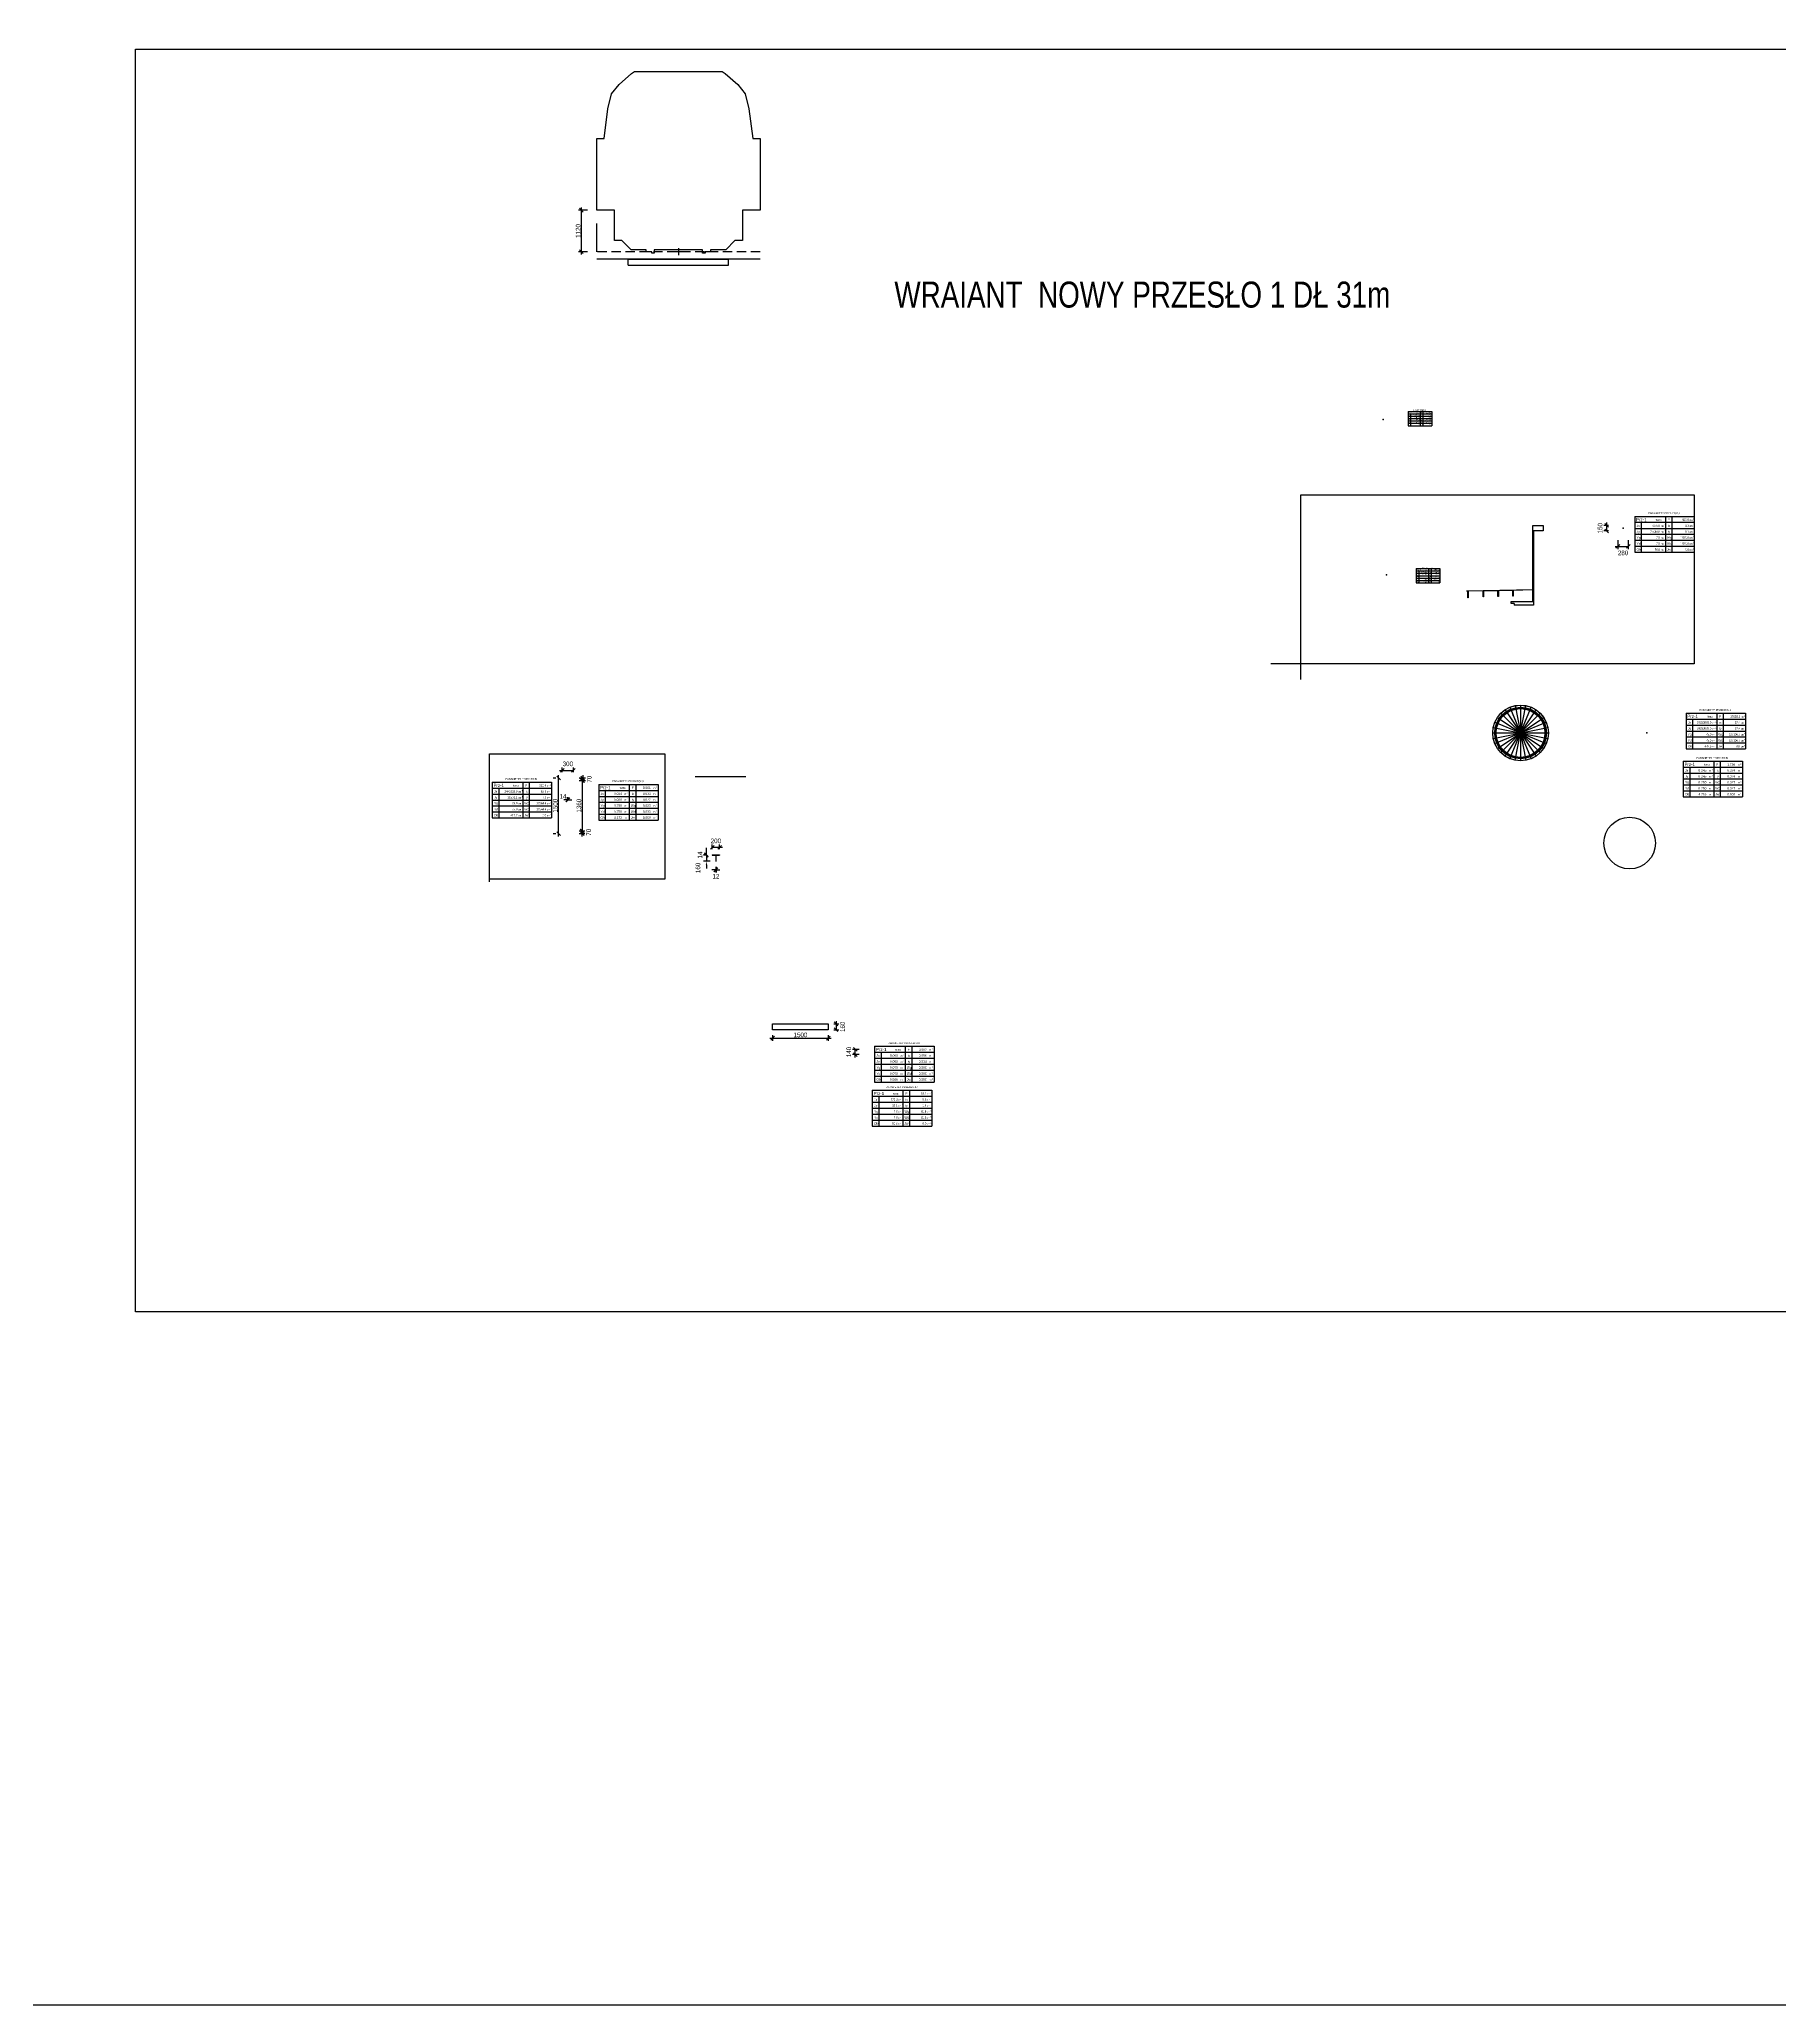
# Model space of a CAD drawing. Header units: millimetres. Extents: x -1069826 to 2704411, y -432732 to 412301.
# Drawn here: x 478838 to 525712, y -105857 to -52923 of the extents above; entities that cross this region are included whole.
import ezdxf
from ezdxf.enums import TextEntityAlignment as Align

# ---------------------------------------------------------------- set-up
doc = ezdxf.new("R2010")
doc.units = ezdxf.units.MM
doc.header["$LTSCALE"] = 1000
doc.header["$MEASUREMENT"] = 0
doc.linetypes.add('HIDDEN', pattern=[0.375, 0.25, -0.125])
doc.layers.add('0-T', color=7, linetype='Continuous')
doc.layers.add('DRNA0-L', color=7, linetype='Continuous')
doc.styles.add('CDMSTYLE', font='CDMSIMPL', dxfattribs={"width": 0.8, "bigfont": 'CDMBIGPL'})
doc.dimstyles.new('CDMOG-MM-50', dxfattribs={"dimscale": 50, "dimtxt": 2.5, "dimasz": 1, "dimexe": 1.5, "dimexo": 5, "dimgap": 0.5, "dimtad": 1, "dimdec": 0, "dimrnd": 1, "dimzin": 1, "dimdsep": 46, "dimtxsty": 'CDMSTYLE', "dimblk1": 'OBLIQUE', "dimblk2": 'OBLIQUE', "dimsah": 1, "dimtsz": 1, "dimcen": -2.5, "dimdle": 1.5, "dimclrd": 9, "dimclre": 9, "dimclrt": 9, "dimadec": 0, "dimazin": 0, "dimtfac": 1, "dimtmove": 2, "dimatfit": 3, "dimldrblk": 'OBLIQUE', "dimfxl": 1, "dimtvp": 1, "dimtolj": 1, "dimtzin": 0, "dimarcsym": 0})
doc.dimstyles.new('CDMST-MM-50', dxfattribs={"dimscale": 50, "dimtxt": 2.5, "dimasz": 2, "dimexe": 1.5, "dimexo": 3, "dimgap": 0.5, "dimtad": 1, "dimdec": 0, "dimrnd": 1, "dimzin": 1, "dimdsep": 46, "dimtxsty": 'CDMSTYLE', "dimblk1": 'OBLIQUE', "dimblk2": 'OBLIQUE', "dimsah": 1, "dimcen": -2.5, "dimdle": 1.5, "dimclrd": 9, "dimclre": 9, "dimclrt": 9, "dimadec": 0, "dimazin": 0, "dimtfac": 1, "dimtmove": 2, "dimatfit": 3, "dimldrblk": 'OBLIQUE', "dimfxl": 1, "dimtvp": 1, "dimtolj": 1, "dimtzin": 0, "dimarcsym": 0})

# ---------------------------------------------------------------- blocks, each defined once
blk = doc.blocks.new('OBGEO10A')
at = {"color": 2, "linetype": 'Continuous'}
for p, q in [((0, 0), (0, -6.4)), ((0, 0), (33, 0)), ((33, 0), (33, -6.4)), ((0, -6.4), (33, -6.4))]:
    blk.add_line(p, q, dxfattribs=at)
at = {"color": 1, "linetype": 'Continuous'}
for p, q in [((33, 0), (64, 0)), ((40, 0), (40, -38.6)), ((64, 0), (64, -38.6)), ((0, -6.4), (0, -38.6)), ((0, -12.9), (64, -12.9)), ((0, -19.3), (64, -19.3)), ((7, -6.4), (7, -38.6)), ((33, -6.4), (33, -38.6)), ((33, -6.4), (64, -6.4)), ((0, -25.7), (64, -25.7)), ((0, -32.1), (64, -32.1)), ((0, -38.6), (64, -38.6))]:
    blk.add_line(p, q, dxfattribs=at)
at = {"color": 1, "linetype": 'Continuous', "style": 'CDMSTYLE', "width": 0.85}
blk.add_text('PARAMETRY PRZEKROJU', height=2, dxfattribs=at).set_placement((31.5, 2.4), align=Align.CENTER)
at = {"color": 2, "linetype": 'Continuous', "style": 'CDMSTYLE', "width": 0.85}
for s, p in [('Jx', (2, -11.3)), ('Jy', (2, -17.7)), ('ix', (35.7, -11.3)), ('iy', (35.7, -17.7)), ('F', (35.7, -4.9)), ('Yg', (2, -24.1)), ('Yd', (2, -30.6)), ('Ob', (2, -37)), ('Wg', (34.7, -24.1)), ('Wd', (34.7, -30.6)), ('Jw', (34.7, -37))]:
    blk.add_text(s, height=2.5, dxfattribs=at).set_placement(p)
at = {"color": 1, "linetype": 'Continuous', "style": 'CDMSTYLE', "width": 0.7}
for s, height, p in [('cm', 2, (28, -11.3)), ('cm', 2, (28, -17.7)), ('4', 1.5, (31.6, -10.1)), ('4', 1.5, (31.6, -16.6)), ('cm', 2, (59, -4.9)), ('cm', 2, (59, -11.3)), ('cm', 2, (59, -17.7)), ('2', 1.5, (62.6, -3.7)), ('cm', 2, (28, -24.1)), ('cm', 2, (28, -30.6)), ('cm', 2, (28, -37)), ('cm', 2, (59, -24.1)), ('cm', 2, (59, -30.6)), ('cm', 2, (59, -37)), ('4', 1.5, (62.6, -35.9)), ('3', 1.5, (62.6, -23)), ('3', 1.5, (62.6, -29.4))]:
    blk.add_text(s, height=height, dxfattribs=at).set_placement(p)
at = {"color": 3, "linetype": 'Continuous', "style": 'CDMSTYLE', "width": 0.85}
blk.add_attdef('OZN', (1.4, -5.2), '', height=3.5, dxfattribs=at)
at = {"color": 1, "linetype": 'Continuous', "style": 'CDMSTYLE', "width": 0.85}
blk.add_attdef('OPIS', (22.2, -4.8), '', height=2, dxfattribs=at)
at = {"color": 1, "linetype": 'Continuous', "style": 'CDMSTYLE', "width": 0.7}
for tag, p in [('JX', (27.2, -11.3)), ('JY', (27.2, -17.7)), ('IX', (58.2, -11.3)), ('IY', (58.2, -17.7)), ('F', (58.2, -4.9)), ('YG', (27.2, -24.1)), ('OB', (27.2, -37)), ('YD', (27.2, -30.6)), ('WG', (58.2, -24.1)), ('WD', (58.2, -30.6)), ('JW', (58.2, -37))]:
    blk.add_attdef(tag, text='', height=2.5, dxfattribs=at).set_placement(p, align=Align.RIGHT)
blk = doc.blocks.new('OBGEO20A')
at = {"color": 2, "linetype": 'Continuous'}
for p, q in [((0, 0), (0, -6.4)), ((0, 0), (33, 0)), ((33, 0), (33, -6.4)), ((0, -6.4), (33, -6.4))]:
    blk.add_line(p, q, dxfattribs=at)
at = {"color": 1, "linetype": 'Continuous'}
for p, q in [((33, 0), (64, 0)), ((40, 0), (40, -38.6)), ((64, 0), (64, -38.6)), ((0, -6.4), (0, -38.6)), ((0, -12.9), (64, -12.9)), ((0, -19.3), (64, -19.3)), ((7, -6.4), (7, -38.6)), ((33, -6.4), (64, -6.4)), ((33, -6.4), (33, -38.6)), ((0, -25.7), (64, -25.7)), ((0, -32.1), (64, -32.1)), ((0, -38.6), (64, -38.6))]:
    blk.add_line(p, q, dxfattribs=at)
at = {"color": 1, "linetype": 'Continuous', "style": 'CDMSTYLE', "width": 0.85}
blk.add_text('PARAMETRY PRZEKROJU', height=2, dxfattribs=at).set_placement((31.5, 2.4), align=Align.CENTER)
at = {"color": 2, "linetype": 'Continuous', "style": 'CDMSTYLE', "width": 0.85}
for s, p in [('Jx', (2, -11.3)), ('Jy', (2, -17.7)), ('ix', (35.7, -11.3)), ('iy', (35.7, -17.7)), ('F', (35.7, -4.9)), ('Yg', (2, -24.1)), ('Yd', (2, -30.6)), ('Ob', (2, -37)), ('Wg', (34.7, -24.1)), ('Wd', (34.7, -30.6)), ('Jw', (34.7, -37))]:
    blk.add_text(s, height=2.5, dxfattribs=at).set_placement(p)
at = {"color": 1, "linetype": 'Continuous', "style": 'CDMSTYLE', "width": 0.85}
for s, height, p in [('m', 2, (27.8, -11.3)), ('m', 2, (27.8, -17.7)), ('4', 1.5, (30.5, -10.1)), ('4', 1.5, (30.5, -16.6)), ('m', 2, (58.8, -4.9)), ('m', 2, (58.8, -11.3)), ('m', 2, (58.8, -17.7)), ('2', 1.5, (61.5, -3.7)), ('m', 2, (27.8, -24.1)), ('m', 2, (27.8, -30.6)), ('m', 2, (28, -37)), ('m', 2, (58.8, -24.1)), ('m', 2, (58.8, -30.6)), ('m', 2, (59, -37)), ('3', 1.5, (61.5, -23)), ('3', 1.5, (61.5, -29.4)), ('4', 1.5, (61.6, -35.9))]:
    blk.add_text(s, height=height, dxfattribs=at).set_placement(p)
at = {"color": 3, "linetype": 'Continuous', "style": 'CDMSTYLE', "width": 0.85}
blk.add_attdef('OZN', (1.4, -5.2), '', height=3.5, dxfattribs=at)
at = {"color": 1, "linetype": 'Continuous', "style": 'CDMSTYLE', "width": 0.85}
for tag, p in [('JX', (25, -11.3)), ('JY', (25, -17.7)), ('IX', (56, -11.3)), ('IY', (56, -17.7)), ('F', (56, -4.9)), ('YG', (25, -24.1)), ('OB', (25, -37)), ('YD', (25, -30.6)), ('WG', (56, -24.1)), ('WD', (56, -30.6)), ('JW', (56, -37))]:
    blk.add_attdef(tag, text='', height=2.5, dxfattribs=at).set_placement(p, align=Align.RIGHT)
blk.add_attdef('OPIS', (22.2, -4.8), '', height=2, dxfattribs=at)
blk = doc.blocks.new('_OBLIQUE')
at = {"color": 0, "linetype": 'ByBlock'}
blk.add_line((-0.5, -0.5), (0.5, 0.5), dxfattribs=at)
blk = doc.blocks.new('*D20')
at = {"color": 9, "linetype": 'ByBlock', "transparency": 16777216}
for p, q in [((500923, -50737), (500741, -50737)), ((500816, -50952), (500816, -50737)), ((500923, -50877), (500741, -50877))]:
    blk.add_line(p, q, dxfattribs=at)
at = {"layer": 'Defpoints', "color": 0, "linetype": 'ByBlock', "transparency": 16777216}
for p in [(500816, -50737), (501073, -50737), (501073, -50877)]:
    blk.add_point(p, dxfattribs=at)
at = {"color": 9, "linetype": 'ByBlock', "transparency": 16777216, "xscale": 100, "yscale": 100, "zscale": 100}
for p, rotation in [((500816, -50737), 90), ((500816, -50877), 270)]:
    blk.add_blockref('_OBLIQUE', p, dxfattribs=dict(at, rotation=rotation))
at = {"color": 9, "linetype": 'ByBlock', "transparency": 16777216, "insert": (500641, -50807), "char_height": 125, "attachment_point": 5, "rotation": 90, "style": 'CDMSTYLE'}
blk.add_mtext('\\A1;140', dxfattribs=at)
blk = doc.blocks.new('*D21')
at = {"color": 9, "linetype": 'ByBlock', "transparency": 16777216}
for p, q in [((498514, -50434), (500164, -50434)), ((498589, -50357), (498589, -50509)), ((500089, -50357), (500089, -50509))]:
    blk.add_line(p, q, dxfattribs=at)
at = {"layer": 'Defpoints', "color": 0, "linetype": 'ByBlock', "transparency": 16777216}
for p in [(498589, -50207), (500089, -50207), (500089, -50434)]:
    blk.add_point(p, dxfattribs=at)
at = {"color": 9, "linetype": 'ByBlock', "transparency": 16777216, "xscale": 100, "yscale": 100, "zscale": 100, "rotation": 180}
blk.add_blockref('_OBLIQUE', (498589, -50434), dxfattribs=at)
at = {"color": 9, "linetype": 'ByBlock', "transparency": 16777216, "xscale": 100, "yscale": 100, "zscale": 100}
blk.add_blockref('_OBLIQUE', (500089, -50434), dxfattribs=at)
at = {"color": 9, "linetype": 'ByBlock', "transparency": 16777216, "insert": (499339, -50346), "char_height": 125, "attachment_point": 5, "style": 'CDMSTYLE'}
blk.add_mtext('\\A1;1500', dxfattribs=at)
blk = doc.blocks.new('*D22')
at = {"color": 9, "linetype": 'ByBlock', "transparency": 16777216}
for p, q in [((500239, -50047), (500373, -50047)), ((500239, -50207), (500373, -50207)), ((500298, -49972), (500298, -50207))]:
    blk.add_line(p, q, dxfattribs=at)
at = {"layer": 'Defpoints', "color": 0, "linetype": 'ByBlock', "transparency": 16777216}
for p in [(500089, -50047), (500089, -50207), (500298, -50207)]:
    blk.add_point(p, dxfattribs=at)
at = {"color": 9, "linetype": 'ByBlock', "transparency": 16777216, "xscale": 100, "yscale": 100, "zscale": 100}
for p, rotation in [((500298, -50047), 90), ((500298, -50207), 270)]:
    blk.add_blockref('_OBLIQUE', p, dxfattribs=dict(at, rotation=rotation))
at = {"color": 9, "linetype": 'ByBlock', "transparency": 16777216, "insert": (500473, -50127), "char_height": 125, "attachment_point": 5, "rotation": 90, "style": 'CDMSTYLE'}
blk.add_mtext('\\A1;160', dxfattribs=at)
blk = doc.blocks.new('*D23')
at = {"color": 9, "linetype": 'ByBlock', "transparency": 16777216}
for p, q in [((492674, -72815), (492749, -72815)), ((492874, -72865), (492774, -72765)), ((492824, -74390), (492824, -72740)), ((492674, -74315), (492749, -74315)), ((492874, -74365), (492774, -74265))]:
    blk.add_line(p, q, dxfattribs=at)
at = {"layer": 'Defpoints', "color": 0, "linetype": 'ByBlock', "transparency": 16777216}
for p in [(492824, -72815), (492924, -72815), (492924, -74315)]:
    blk.add_point(p, dxfattribs=at)
at = {"color": 9, "linetype": 'ByBlock', "transparency": 16777216, "insert": (492736, -73565), "char_height": 125, "attachment_point": 5, "rotation": 90, "style": 'CDMSTYLE'}
blk.add_mtext('\\A1;1500', dxfattribs=at)
blk = doc.blocks.new('*D24')
at = {"color": 9, "linetype": 'ByBlock', "transparency": 16777216}
for p, q in [((493459, -43418), (493459, -44928)), ((493524, -43493), (493534, -43493)), ((493524, -44853), (493534, -44853))]:
    blk.add_line(p, q, dxfattribs=at)
at = {"layer": 'Defpoints', "color": 0, "linetype": 'ByBlock', "transparency": 16777216}
for p in [(493374, -43493), (493374, -44853), (493459, -44853)]:
    blk.add_point(p, dxfattribs=at)
at = {"color": 9, "linetype": 'ByBlock', "transparency": 16777216, "xscale": 100, "yscale": 100, "zscale": 100}
for p, rotation in [((493459, -43493), 90), ((493459, -44853), 270)]:
    blk.add_blockref('_OBLIQUE', p, dxfattribs=dict(at, rotation=rotation))
at = {"color": 9, "linetype": 'ByBlock', "transparency": 16777216, "insert": (493372, -44173), "char_height": 125, "attachment_point": 5, "rotation": 90, "style": 'CDMSTYLE'}
blk.add_mtext('\\A1;1360', dxfattribs=at)
blk = doc.blocks.new('*D25')
at = {"color": 9, "linetype": 'ByBlock', "transparency": 16777216}
for p, q in [((493475, -43348), (493475, -43493)), ((493374, -43423), (493550, -43423)), ((493374, -43493), (493550, -43493))]:
    blk.add_line(p, q, dxfattribs=at)
at = {"layer": 'Defpoints', "color": 0, "linetype": 'ByBlock', "transparency": 16777216}
for p in [(493224, -43423), (493224, -43493), (493475, -43493)]:
    blk.add_point(p, dxfattribs=at)
at = {"color": 9, "linetype": 'ByBlock', "transparency": 16777216, "xscale": 100, "yscale": 100, "zscale": 100}
for p, rotation in [((493475, -43423), 90), ((493475, -43493), 270)]:
    blk.add_blockref('_OBLIQUE', p, dxfattribs=dict(at, rotation=rotation))
at = {"color": 9, "linetype": 'ByBlock', "transparency": 16777216, "insert": (493650, -43458), "char_height": 125, "attachment_point": 5, "rotation": 90, "style": 'CDMSTYLE'}
blk.add_mtext('\\A1;70', dxfattribs=at)
blk = doc.blocks.new('*D26')
at = {"color": 9, "linetype": 'ByBlock', "transparency": 16777216}
for p, q in [((496906, -75059), (496730, -75059)), ((496805, -74799), (496805, -74699)), ((496805, -74899), (496805, -75059)), ((496805, -74899), (496805, -75059)), ((496805, -75159), (496805, -75259))]:
    blk.add_line(p, q, dxfattribs=at)
for points in [[(496788, -74799), (496822, -74799), (496805, -74899)], [(496788, -75159), (496822, -75159), (496805, -75059)]]:
    blk.add_solid(points, dxfattribs=at)
at = {"layer": 'Defpoints', "color": 0, "linetype": 'ByBlock', "transparency": 16777216}
for p in [(496805, -75059), (496961, -74899), (497056, -75059)]:
    blk.add_point(p, dxfattribs=at)
at = {"color": 9, "linetype": 'ByBlock', "transparency": 16777216, "insert": (496578, -75239), "char_height": 125, "attachment_point": 5, "rotation": 90, "style": 'CDMSTYLE'}
blk.add_mtext('\\A1;160', dxfattribs=at)
blk = doc.blocks.new('*D27')
at = {"color": 9, "linetype": 'ByBlock', "transparency": 16777216}
for p, q in [((497055, -45900), (496955, -45900)), ((497055, -45817), (497055, -45975)), ((497055, -45900), (497067, -45900)), ((497055, -45900), (497067, -45900)), ((497067, -45817), (497067, -45975)), ((497067, -45900), (497167, -45900))]:
    blk.add_line(p, q, dxfattribs=at)
at = {"layer": 'Defpoints', "color": 0, "linetype": 'ByBlock', "transparency": 16777216}
for p in [(497055, -45667), (497067, -45667), (497067, -45900)]:
    blk.add_point(p, dxfattribs=at)
at = {"color": 9, "linetype": 'ByBlock', "transparency": 16777216, "xscale": 100, "yscale": 100, "zscale": 100}
blk.add_blockref('_OBLIQUE', (497055, -45900), dxfattribs=at)
at = {"color": 9, "linetype": 'ByBlock', "transparency": 16777216, "xscale": 100, "yscale": 100, "zscale": 100, "rotation": 180}
blk.add_blockref('_OBLIQUE', (497067, -45900), dxfattribs=at)
at = {"color": 9, "linetype": 'ByBlock', "transparency": 16777216, "insert": (497061, -46075), "char_height": 125, "attachment_point": 5, "style": 'CDMSTYLE'}
blk.add_mtext('\\A1;12', dxfattribs=at)
blk = doc.blocks.new('*D28')
at = {"color": 9, "linetype": 'ByBlock', "transparency": 16777216}
for p, q in [((493374, -44853), (493535, -44853)), ((493374, -44923), (493535, -44923)), ((493460, -44998), (493460, -44853))]:
    blk.add_line(p, q, dxfattribs=at)
at = {"layer": 'Defpoints', "color": 0, "linetype": 'ByBlock', "transparency": 16777216}
for p in [(493224, -44853), (493224, -44923), (493460, -44853)]:
    blk.add_point(p, dxfattribs=at)
at = {"color": 9, "linetype": 'ByBlock', "transparency": 16777216, "xscale": 100, "yscale": 100, "zscale": 100}
for p, rotation in [((493460, -44853), 90), ((493460, -44923), 270)]:
    blk.add_blockref('_OBLIQUE', p, dxfattribs=dict(at, rotation=rotation))
at = {"color": 9, "linetype": 'ByBlock', "transparency": 16777216, "insert": (493635, -44888), "char_height": 125, "attachment_point": 5, "rotation": 90, "style": 'CDMSTYLE'}
blk.add_mtext('\\A1;70', dxfattribs=at)
blk = doc.blocks.new('*D29')
at = {"color": 9, "linetype": 'ByBlock', "transparency": 16777216}
for p, q in [((493067, -44014), (492967, -44014)), ((493067, -44023), (493067, -43939)), ((493081, -44014), (493067, -44014)), ((493081, -44014), (493067, -44014)), ((493081, -44023), (493081, -43939)), ((493081, -44014), (493181, -44014))]:
    blk.add_line(p, q, dxfattribs=at)
at = {"layer": 'Defpoints', "color": 0, "linetype": 'ByBlock', "transparency": 16777216}
for p in [(493067, -44014), (493067, -44173), (493081, -44173)]:
    blk.add_point(p, dxfattribs=at)
at = {"color": 9, "linetype": 'ByBlock', "transparency": 16777216, "xscale": 100, "yscale": 100, "zscale": 100}
blk.add_blockref('_OBLIQUE', (493067, -44014), dxfattribs=at)
at = {"color": 9, "linetype": 'ByBlock', "transparency": 16777216, "xscale": 100, "yscale": 100, "zscale": 100, "rotation": 180}
blk.add_blockref('_OBLIQUE', (493081, -44014), dxfattribs=at)
at = {"color": 9, "linetype": 'ByBlock', "transparency": 16777216, "insert": (492942, -43921), "char_height": 125, "attachment_point": 5, "style": 'CDMSTYLE'}
blk.add_mtext('\\A1;14', dxfattribs=at)
blk = doc.blocks.new('*D30')
at = {"color": 9, "linetype": 'ByBlock', "transparency": 16777216}
for p, q in [((496961, -45343), (496961, -45220)), ((497236, -45295), (496961, -45295)), ((497161, -45343), (497161, -45220))]:
    blk.add_line(p, q, dxfattribs=at)
at = {"layer": 'Defpoints', "color": 0, "linetype": 'ByBlock', "transparency": 16777216}
for p in [(496961, -45295), (496961, -45493), (497161, -45493)]:
    blk.add_point(p, dxfattribs=at)
at = {"color": 9, "linetype": 'ByBlock', "transparency": 16777216, "xscale": 100, "yscale": 100, "zscale": 100, "rotation": 180}
blk.add_blockref('_OBLIQUE', (496961, -45295), dxfattribs=at)
at = {"color": 9, "linetype": 'ByBlock', "transparency": 16777216, "xscale": 100, "yscale": 100, "zscale": 100}
blk.add_blockref('_OBLIQUE', (497161, -45295), dxfattribs=at)
at = {"color": 9, "linetype": 'ByBlock', "transparency": 16777216, "insert": (497061, -45120), "char_height": 125, "attachment_point": 5, "style": 'CDMSTYLE'}
blk.add_mtext('\\A1;200', dxfattribs=at)
blk = doc.blocks.new('*D31')
at = {"color": 9, "linetype": 'ByBlock', "transparency": 16777216}
for p, q in [((496811, -45493), (496730, -45493)), ((496811, -45507), (496730, -45507)), ((496805, -45493), (496805, -45393)), ((496805, -45493), (496805, -45507)), ((496805, -45493), (496805, -45507)), ((496805, -45507), (496805, -45607))]:
    blk.add_line(p, q, dxfattribs=at)
at = {"layer": 'Defpoints', "color": 0, "linetype": 'ByBlock', "transparency": 16777216}
for p in [(496805, -45507), (496961, -45493), (496961, -45507)]:
    blk.add_point(p, dxfattribs=at)
at = {"color": 9, "linetype": 'ByBlock', "transparency": 16777216, "xscale": 100, "yscale": 100, "zscale": 100}
for p, rotation in [((496805, -45493), 270), ((496805, -45507), 90)]:
    blk.add_blockref('_OBLIQUE', p, dxfattribs=dict(at, rotation=rotation))
at = {"color": 9, "linetype": 'ByBlock', "transparency": 16777216, "insert": (496630, -45500), "char_height": 125, "attachment_point": 5, "rotation": 90, "style": 'CDMSTYLE'}
blk.add_mtext('\\A1;14', dxfattribs=at)
blk = doc.blocks.new('*D32')
at = {"color": 9, "linetype": 'ByBlock', "transparency": 16777216}
for p, q in [((492849, -43221), (493224, -43221)), ((492924, -43273), (492924, -43146)), ((493224, -43273), (493224, -43146))]:
    blk.add_line(p, q, dxfattribs=at)
at = {"layer": 'Defpoints', "color": 0, "linetype": 'ByBlock', "transparency": 16777216}
for p in [(493224, -43221), (492924, -43423), (493224, -43423)]:
    blk.add_point(p, dxfattribs=at)
at = {"color": 9, "linetype": 'ByBlock', "transparency": 16777216, "xscale": 100, "yscale": 100, "zscale": 100, "rotation": 180}
blk.add_blockref('_OBLIQUE', (492924, -43221), dxfattribs=at)
at = {"color": 9, "linetype": 'ByBlock', "transparency": 16777216, "xscale": 100, "yscale": 100, "zscale": 100}
blk.add_blockref('_OBLIQUE', (493224, -43221), dxfattribs=at)
at = {"color": 9, "linetype": 'ByBlock', "transparency": 16777216, "insert": (493074, -43046), "char_height": 125, "attachment_point": 5, "style": 'CDMSTYLE'}
blk.add_mtext('\\A1;300', dxfattribs=at)
blk = doc.blocks.new('KOSKRA0P')
at = {"color": 0, "linetype": 'ByBlock'}
blk.add_lwpolyline([(1275, 55), (868, 55), (868, 0), (718, 0), (718, -38), (650, -38), (650, 55), (-650, 55), (-650, -38), (-718, -38), (-718, 0), (-868, 0), (-868, 55), (-1275, 55), (-1520, 300), (-1725, 300), (-1725, 1120), (-2200, 1120), (-2200, 3050), (-2000, 3050), (-1900, 3850), (-1800, 4250), (-1600, 4500), (-1260, 4800), (-1180, 4850), (1180, 4850), (1260, 4800), (1600, 4500), (1800, 4250), (1900, 3850), (2000, 3050), (2200, 3050), (2200, 1120), (1725, 1120), (1725, 300), (1520, 300)], close=True, dxfattribs=at)
blk.add_point((0, 0), dxfattribs=at)
at = {"layer": 'DRNA0-L', "color": 9, "linetype": 'Continuous'}
for p, q in [((94, 0), (-94, 0)), ((0, 94), (0, -94))]:
    blk.add_line(p, q, dxfattribs=at)
blk = doc.blocks.new('*D80')
at = {"color": 9, "linetype": 'ByBlock', "transparency": 16777216}
for p, q in [((493601, -57524), (493364, -57524)), ((493489, -57574), (493389, -57474)), ((493439, -58719), (493439, -57449)), ((493601, -58644), (493364, -58644)), ((493489, -58694), (493389, -58594))]:
    blk.add_line(p, q, dxfattribs=at)
at = {"layer": 'Defpoints', "color": 0, "linetype": 'ByBlock', "transparency": 16777216}
for p in [(493439, -57524), (493851, -57524), (493851, -58644)]:
    blk.add_point(p, dxfattribs=at)
at = {"color": 9, "linetype": 'ByBlock', "transparency": 16777216, "insert": (493351, -58084), "char_height": 125, "attachment_point": 5, "rotation": 90, "style": 'CDMSTYLE'}
blk.add_mtext('\\A1;1120', dxfattribs=at)
blk = doc.blocks.new('*D82')
at = {"color": 9, "linetype": 'ByBlock', "transparency": 16777216}
for p, q in [((521278, -66582), (521633, -66582)), ((521303, -66632), (521403, -66532)), ((521353, -66415), (521353, -66657)), ((521583, -66632), (521683, -66532)), ((521633, -66415), (521633, -66657))]:
    blk.add_line(p, q, dxfattribs=at)
at = {"layer": 'Defpoints', "color": 0, "linetype": 'ByBlock', "transparency": 16777216}
for p in [(521353, -66165), (521633, -66165), (521633, -66582)]:
    blk.add_point(p, dxfattribs=at)
at = {"color": 9, "linetype": 'ByBlock', "transparency": 16777216, "insert": (521493, -66757), "char_height": 125, "attachment_point": 5, "style": 'CDMSTYLE'}
blk.add_mtext('\\A1;280', dxfattribs=at)
blk = doc.blocks.new('*D83')
at = {"color": 9, "linetype": 'ByBlock', "transparency": 16777216}
for p, q in [((521103, -66015), (520976, -66015)), ((521103, -66165), (520976, -66165)), ((521101, -66065), (521001, -65965)), ((521101, -66215), (521001, -66115)), ((521051, -65940), (521051, -66165))]:
    blk.add_line(p, q, dxfattribs=at)
at = {"layer": 'Defpoints', "color": 0, "linetype": 'ByBlock', "transparency": 16777216}
for p in [(521051, -66165), (521353, -66015), (521353, -66165)]:
    blk.add_point(p, dxfattribs=at)
at = {"color": 9, "linetype": 'ByBlock', "transparency": 16777216, "insert": (520876, -66090), "char_height": 125, "attachment_point": 5, "rotation": 90, "style": 'CDMSTYLE'}
blk.add_mtext('\\A1;150', dxfattribs=at)

msp = doc.modelspace()

# ---------------------------------------------------------------- linework, layer by layer
at = {"color": 40, "linetype": 'HIDDEN'}
msp.add_line((498251.2007, -58643.9745), (493851.2007, -58643.9745), dxfattribs=at)
at = {"color": 1, "linetype": 'Continuous'}
for p, q in [((498251.2007, -58843.9745), (493851.2007, -58843.9745)), ((494701.2007, -58843.9745), (497401.2007, -58843.9745)), ((494701.2007, -59003.9745), (494701.2007, -58843.9745)), ((494701.2007, -59003.9745), (497401.2007, -59003.9745)), ((497401.2007, -59003.9745), (497401.2007, -58843.9745))]:
    msp.add_line(p, q, dxfattribs=at)
at = {"color": 4, "linetype": 'Continuous'}
msp.add_lwpolyline([(405110.9164, -105857.2506), (868914.3571, -105857.2506), (868914.3571, 82519.943), (405110.9164, 82519.943)], close=True, dxfattribs=at)
at = {"layer": '0-T', "color": 4, "linetype": 'Continuous'}
for p, q in [((493851.2007, -58643.9745), (493851.2007, -57883.9745)), ((519065.9102, -66015.2515), (519345.9102, -66015.2515)), ((519065.9102, -66165.2515), (519065.9102, -66015.2515)), ((519065.9102, -67738.3715), (519065.9102, -66165.2515)), ((519079.9102, -66165.2515), (519079.9102, -68065.2515)), ((519345.9102, -66165.2515), (519079.9102, -66165.2515)), ((519345.9102, -66015.2515), (519345.9102, -66165.2515)), ((517282.4397, -67774.0409), (519065.9102, -67738.3715)), ((519065.9102, -67754.3715), (518534.1902, -67765.0059)), ((519065.9102, -68065.2515), (519065.9102, -67754.3715)), ((517282.4397, -67790.0409), (517282.4397, -67774.0409)), ((517312.1902, -67789.4459), (517282.4397, -67790.0409)), ((517312.1902, -67969.4059), (517312.1902, -67789.4459)), ((517324.1902, -67969.4059), (517312.1902, -67969.4059)), ((517722.1902, -67781.2459), (517324.1902, -67789.2059)), ((517324.1902, -67789.2059), (517324.1902, -67969.4059)), ((517722.1902, -67939.2487), (517722.1902, -67781.2459)), ((517734.1902, -67939.2487), (517722.1902, -67939.2487)), ((518122.1902, -67773.2459), (517734.1902, -67781.0059)), ((517734.1902, -67781.0059), (517734.1902, -67939.2487)), ((518122.1902, -67931.2487), (518122.1902, -67773.2459)), ((518134.1902, -67931.2487), (518122.1902, -67931.2487)), ((518522.1902, -67765.2459), (518134.1902, -67773.0059)), ((518134.1902, -67773.0059), (518134.1902, -67931.2487)), ((518479.9102, -68115.2515), (518479.9102, -68065.2515)), ((518479.9102, -68065.2515), (519065.9102, -68065.2515)), ((518559.9102, -68115.2515), (518479.9102, -68115.2515)), ((518522.1902, -67923.2487), (518522.1902, -67765.2459)), ((518534.1902, -67923.2487), (518522.1902, -67923.2487)), ((518534.1902, -67765.0059), (518534.1902, -67923.2487)), ((518559.9102, -68115.2515), (518559.9102, -68165.2515)), ((519079.9102, -68165.2515), (518559.9102, -68165.2515)), ((519079.9102, -68065.2515), (519079.9102, -68115.2515)), ((519079.9102, -68115.2515), (519079.9102, -68165.2515)), ((497863.7378, -72789.7093), (496504.5128, -72789.7093)), ((496961.0094, -74884.6713), (496961.0094, -74898.6713)), ((498588.5982, -79438.7992), (500088.5982, -79438.7992)), ((498588.5982, -79598.7992), (498588.5982, -79438.7992)), ((500088.5982, -79598.7992), (498588.5982, -79598.7992)), ((500088.5982, -79438.7992), (500088.5982, -79598.7992))]:
    msp.add_line(p, q, dxfattribs=at)
at = {"layer": '0-T', "color": 9, "linetype": 'Continuous'}
for p, q in [((518445.9714, -72297.8472), (519019.9965, -70912.0279)), ((518445.9714, -70912.0279), (519019.9965, -72297.8472)), ((518586.6662, -72340.5265), (518879.3017, -70869.3486)), ((518586.6662, -70869.3486), (518879.3017, -72340.5265)), ((518732.984, -70854.9376), (518732.984, -72354.9376)), ((517997.395, -71458.6198), (519468.5729, -71751.2553)), ((517997.395, -71751.2553), (519468.5729, -71458.6198)), ((518040.0743, -71317.925), (519425.8936, -71891.9501)), ((518040.0743, -71891.9501), (519425.8936, -71317.925)), ((518109.3818, -72021.6152), (519356.5862, -71188.2599)), ((518109.3818, -71188.2599), (519356.5862, -72021.6152)), ((518202.6539, -72135.2676), (519263.314, -71074.6075)), ((518202.6539, -71074.6075), (519263.314, -72135.2676)), ((518316.3063, -70981.3353), (519149.6616, -72228.5398)), ((518316.3063, -72228.5398), (519149.6616, -70981.3353)), ((517982.984, -71604.9376), (519482.984, -71604.9376))]:
    msp.add_line(p, q, dxfattribs=at)
at = {"layer": '0-T', "color": 40, "linetype": 'Continuous'}
msp.add_lwpolyline([(481428.2731, -87194.2344), (481428.2731, -53185.0333), (569314.1717, -53185.0333), (569314.1717, -87194.2344), (481428.2731, -87194.2344)], close=True, dxfattribs=at)
at = {"layer": '0-T', "color": 4, "linetype": 'Continuous'}
for points in [[(512816.6785, -70165.0701), (512816.6785, -65192.4303), (523409.1795, -65192.4303), (523409.1795, -69746.1793), (512005.539, -69746.1793)], [(518732.984, -72354.9376), (518586.6662, -72340.5265), (518445.9714, -72297.8472), (518316.3063, -72228.5398), (518202.6539, -72135.2676), (518109.3818, -72021.6152), (518040.0743, -71891.9501), (517997.395, -71751.2553), (517982.984, -71604.9376), (517997.395, -71458.6198), (518040.0743, -71317.925), (518109.3818, -71188.2599), (518202.6539, -71074.6075), (518316.3063, -70981.3353), (518445.9714, -70912.0279), (518586.6662, -70869.3486), (518732.984, -70854.9376), (518879.3017, -70869.3486), (519019.9965, -70912.0279), (519149.6616, -70981.3353), (519263.314, -71074.6075), (519356.5862, -71188.2599), (519425.8936, -71317.925), (519468.5729, -71458.6198), (519482.984, -71604.9376), (519468.5729, -71751.2553), (519425.8936, -71891.9501), (519356.5862, -72021.6152), (519263.314, -72135.2676), (519149.6616, -72228.5398), (519019.9965, -72297.8472), (518879.3017, -72340.5265), (518732.984, -72354.9376)]]:
    msp.add_lwpolyline(points, dxfattribs=at)
at = {"layer": '0-T', "color": 4, "linetype": 'Continuous', "flags": 128}
for points in [[(490963.399, -75612.8103), (490963.399, -72165.5462), (495687.4855, -72165.5462), (495687.4855, -75546.3036), (490963.399, -75546.3036)], [(496961.0094, -74884.6713), (497161.0094, -74884.6713), (497161.0094, -74898.6713)], [(496961.0094, -74898.6713), (497055.0094, -74898.6713), (497055.0094, -75058.6713), (497067.0094, -75058.6713), (497067.0094, -74898.6713), (497161.0094, -74898.6713)]]:
    msp.add_lwpolyline(points, dxfattribs=at)
at = {"layer": '0-T', "color": 3, "linetype": 'Continuous'}
for centre, radius in [((518732.984, -71604.9376), 750), ((518732.984, -70934.4376), 12.5), ((518602.1759, -70947.321), 12.5), ((518863.792, -70947.321), 12.5), ((518732.984, -72275.4376), 12.5)]:
    msp.add_circle(centre, radius, dxfattribs=at)
at = {"layer": '0-T', "color": 2, "linetype": 'Continuous'}
for centre, radius in [((518732.984, -71604.9376), 695), ((518732.984, -71604.9376), 683), ((518732.984, -71604.9376), 658), ((521671.0122, -74570.528), 695)]:
    msp.add_circle(centre, radius, dxfattribs=at)
at = {"layer": '0-T', "color": 9, "linetype": 'Continuous'}
msp.add_circle((518732.984, -71604.9376), 670.5, dxfattribs=at)
at = {"layer": '0-T', "color": 4, "linetype": 'Continuous'}
for p in [(515030.0307, -63165.3037), (521493.142, -66090.2515), (515125.7492, -67346.413), (522136.8321, -71604.9375), (522136.8321, -71604.9375)]:
    msp.add_point(p, dxfattribs=at)

# ---------------------------------------------------------------- block references
at = {"color": 1, "linetype": 'Continuous'}
msp.add_blockref('KOSKRA0P', (496051.2007, -58643.9745), dxfattribs=at)
at = {"layer": '0-T', "color": 4, "linetype": 'Continuous'}
for name, p, xscale, yscale, zscale, values in [('OBGEO10A', (515702.4981, -62944.5218), 10, 10, 10, {'OZN': 'Prz-1', 'OPIS': 'Netto', 'F': '1539.6', 'JX': '10783100', 'JY': '6394070', 'YG': '127.8', 'YD': '87.2', 'IX': '83.7', 'IY': '64.4', 'WG': '84400.4', 'WD': '123604.5', 'OB': '1163', 'JW': '0'}), ('OBGEO10A', (521809.4285, -65772.0912), 25, 25, 25, {'OZN': 'Prz-1', 'OPIS': 'Netto', 'F': '420.0', 'JX': '7875.0', 'JY': '27440.0', 'YG': '7.5', 'YD': '7.5', 'IX': '4.3', 'IY': '8.1', 'WG': '1050.0', 'WD': '1050.0', 'OB': '86.0', 'JW': '0.0'}), ('OBGEO10A', (515922.0617, -67176.5045), 10, 10, 10, {'OZN': 'Prz-1', 'OPIS': 'Netto', 'F': '1609.9', 'JX': '11584400', 'JY': '3512860', 'YG': '133.1', 'YD': '81.9', 'IX': '84.8', 'IY': '46.7', 'WG': '87024.8', 'WD': '141473.6', 'OB': '1090.9', 'JW': '0'}), ('OBGEO10A', (523190.4407, -71071.3398), 25, 25, 25, {'OZN': 'Prz-1', 'OPIS': 'Netto', 'F': '17558.1', 'JX': '24533000.0', 'JY': '24533000.0', 'YG': '75.0', 'YD': '75.0', 'IX': '37.4', 'IY': '37.4', 'WG': '327106.7', 'WD': '327106.7', 'OB': '470.5', 'JW': '0.0'}), ('OBGEO20A', (523112.5002, -72362.3149), 25, 25, 25, {'OZN': 'Prz-1', 'OPIS': 'Netto', 'F': '1.756', 'JX': '0.245', 'JY': '0.245', 'YG': '0.750', 'YD': '0.750', 'IX': '0.374', 'IY': '0.374', 'WG': '0.327', 'WD': '0.327', 'OB': '4.705', 'JW': '0.000'}), ('OBGEO10A', (491035.2047, -72928.1586), 25, 25, 25, {'OZN': 'Prz-1', 'OPIS': 'Netto', 'F': '610.4', 'JX': '2442329.9', 'JY': '31531.1', 'YG': '75.0', 'YD': '75.0', 'IX': '63.3', 'IY': '7.2', 'WG': '32564.4', 'WD': '32564.4', 'OB': '417.2', 'JW': '0.0'}), ('OBGEO20A', (493904.3192, -72990.3291), 25, 25, 25, {'OZN': 'Prz-1', 'OPIS': 'Netto', 'F': '0.061', 'JX': '0.024', 'JY': '0.000', 'YG': '0.750', 'YD': '0.750', 'IX': '0.633', 'IY': '0.072', 'WG': '0.033', 'WD': '0.033', 'OB': '4.172', 'JW': '0.000'}), ('OBGEO20A', (501336.0401, -80043.9464), 25, 25, 25, {'OZN': 'Prz-1', 'OPIS': 'Netto', 'F': '0.002', 'JX': '0.000', 'JY': '0.000', 'YG': '0.070', 'YD': '0.070', 'IX': '0.056', 'IY': '0.014', 'WG': '0.000', 'WD': '0.000', 'OB': '0.506', 'JW': '0.000'}), ('OBGEO10A', (501272.788, -81228.4242), 25, 25, 25, {'OZN': 'Prz-1', 'OPIS': 'Netto', 'F': '18.2', 'JX': '572.4', 'JY': '35.1', 'YG': '7.0', 'YD': '7.0', 'IX': '5.6', 'IY': '1.4', 'WG': '81.8', 'WD': '81.8', 'OB': '50.6', 'JW': '0.0'})]:
    msp.add_blockref(name, p, dxfattribs=dict(at, xscale=xscale, yscale=yscale, zscale=zscale)).add_auto_attribs(values)

# ---------------------------------------------------------------- texts
at = {"layer": '0-T', "color": 4, "linetype": 'Continuous', "style": 'CDMSTYLE', "width": 0.8}
msp.add_text('WRAIANT  NOWY PRZESŁO 1 DŁ 31m', height=700, dxfattribs=at).set_placement((501868.5424, -60148.1499))

# ---------------------------------------------------------------- dimensions: what is measured, and where the dimension line sits
at = {"layer": '0-T', "color": 4, "linetype": 'Continuous'}
for base, p1, p2, picture, middle in [((493438.9517, -57523.9745), (493851.2007, -58643.9745), (493851.2007, -57523.9745), '*D80', (493351.4517, -58083.9745)), ((521050.6018, -66165.2515), (521353.142, -66015.2515), (521353.142, -66165.2515), '*D83', (520875.6018, -66090.2515))]:
    dim = msp.add_linear_dim(base=base, p1=p1, p2=p2, angle=90, dimstyle='CDMOG-MM-50', dxfattribs=at)
    dim.commit()
    dim.dimension.update_dxf_attribs({"geometry": picture, "text_midpoint": middle})
dim = msp.add_linear_dim(base=(521633.142, -66581.8074), p1=(521353.142, -66165.2515), p2=(521633.142, -66165.2515), dimstyle='CDMOG-MM-50', dxfattribs=at)
dim.commit()
dim.dimension.update_dxf_attribs({"geometry": '*D82', "text_midpoint": (521493.142, -66756.8074)})
for base, p1, p2, picture, middle in [((493224.1474, -72612.8393), (492924.1474, -72815.2402), (493224.1474, -72815.2402), '*D32', (493074.1474, -72437.8393)), ((496961.0094, -74686.9626), (497161.0094, -74884.6713), (496961.0094, -74884.6713), '*D30', (497061.0094, -74511.9626)), ((497067.0094, -75291.7401), (497055.0094, -75058.6713), (497067.0094, -75058.6713), '*D27', (497061.0094, -75466.7401)), ((500088.5982, -79825.4903), (498588.5982, -79598.7992), (500088.5982, -79598.7992), '*D21', (499338.5982, -79737.9903))]:
    dim = msp.add_linear_dim(base=base, p1=p1, p2=p2, dimstyle='CDMST-MM-50', dxfattribs=at)
    dim.commit()
    dim.dimension.update_dxf_attribs({"geometry": picture, "text_midpoint": middle, "insert": (0, -29391.8481)})
at = {"layer": '0-T', "color": 3, "linetype": 'Continuous'}
dim = msp.add_linear_dim(base=(492823.6856, -72815.2402), p1=(492924.1474, -74315.2402), p2=(492924.1474, -72815.2402), angle=90, dimstyle='CDMOG-MM-50', dxfattribs=at)
dim.commit()
dim.dimension.update_dxf_attribs({"geometry": '*D23', "text_midpoint": (492736.1856, -73565.2402)})
at = {"layer": '0-T', "color": 4, "linetype": 'Continuous'}
for base, p1, p2, picture, middle in [((493475.4845, -72885.2402), (493224.1474, -72815.2402), (493224.1474, -72885.2402), '*D25', (493650.4845, -72850.2402)), ((493459.1126, -74245.2402), (493374.1474, -72885.2402), (493374.1474, -74245.2402), '*D24', (493371.6126, -73565.2402)), ((493460.0515, -74245.2402), (493224.1474, -74315.2402), (493224.1474, -74245.2402), '*D28', (493635.0515, -74280.2402)), ((496805.0951, -74898.6713), (496961.0094, -74884.6713), (496961.0094, -74898.6713), '*D31', (496630.0951, -74891.6713)), ((500297.6428, -79598.7992), (500088.5982, -79438.7992), (500088.5982, -79598.7992), '*D22', (500472.6428, -79518.7992)), ((500816.2723, -80129.0149), (501072.6372, -80269.0149), (501072.6372, -80129.0149), '*D20', (500641.2723, -80199.0149))]:
    dim = msp.add_linear_dim(base=base, p1=p1, p2=p2, angle=90, dimstyle='CDMST-MM-50', dxfattribs=at)
    dim.commit()
    dim.dimension.update_dxf_attribs({"geometry": picture, "text_midpoint": middle, "insert": (0, -29391.8481)})
dim = msp.add_linear_dim(base=(493067.1474, -73405.9077), p1=(493081.1474, -73565.2402), p2=(493067.1474, -73565.2402), dimstyle='CDMST-MM-50', dxfattribs=at)
dim.commit()
dim.dimension.update_dxf_attribs({"geometry": '*D29', "text_midpoint": (492942.2686, -73312.7555), "dimtype": 160, "insert": (0, -29391.8481)})
dim = msp.add_linear_dim(base=(496805.0951, -75058.6713), p1=(496961.0094, -74898.6713), p2=(497056.0094, -75058.6713), angle=90, dimstyle='CDMST-MM-50', override={"dimse1": 1}, dxfattribs=at)
dim.commit()
dim.dimension.update_dxf_attribs({"geometry": '*D26', "text_midpoint": (496577.5082, -75239.0302), "dimtype": 160})

doc.saveas('drawing.dxf')
